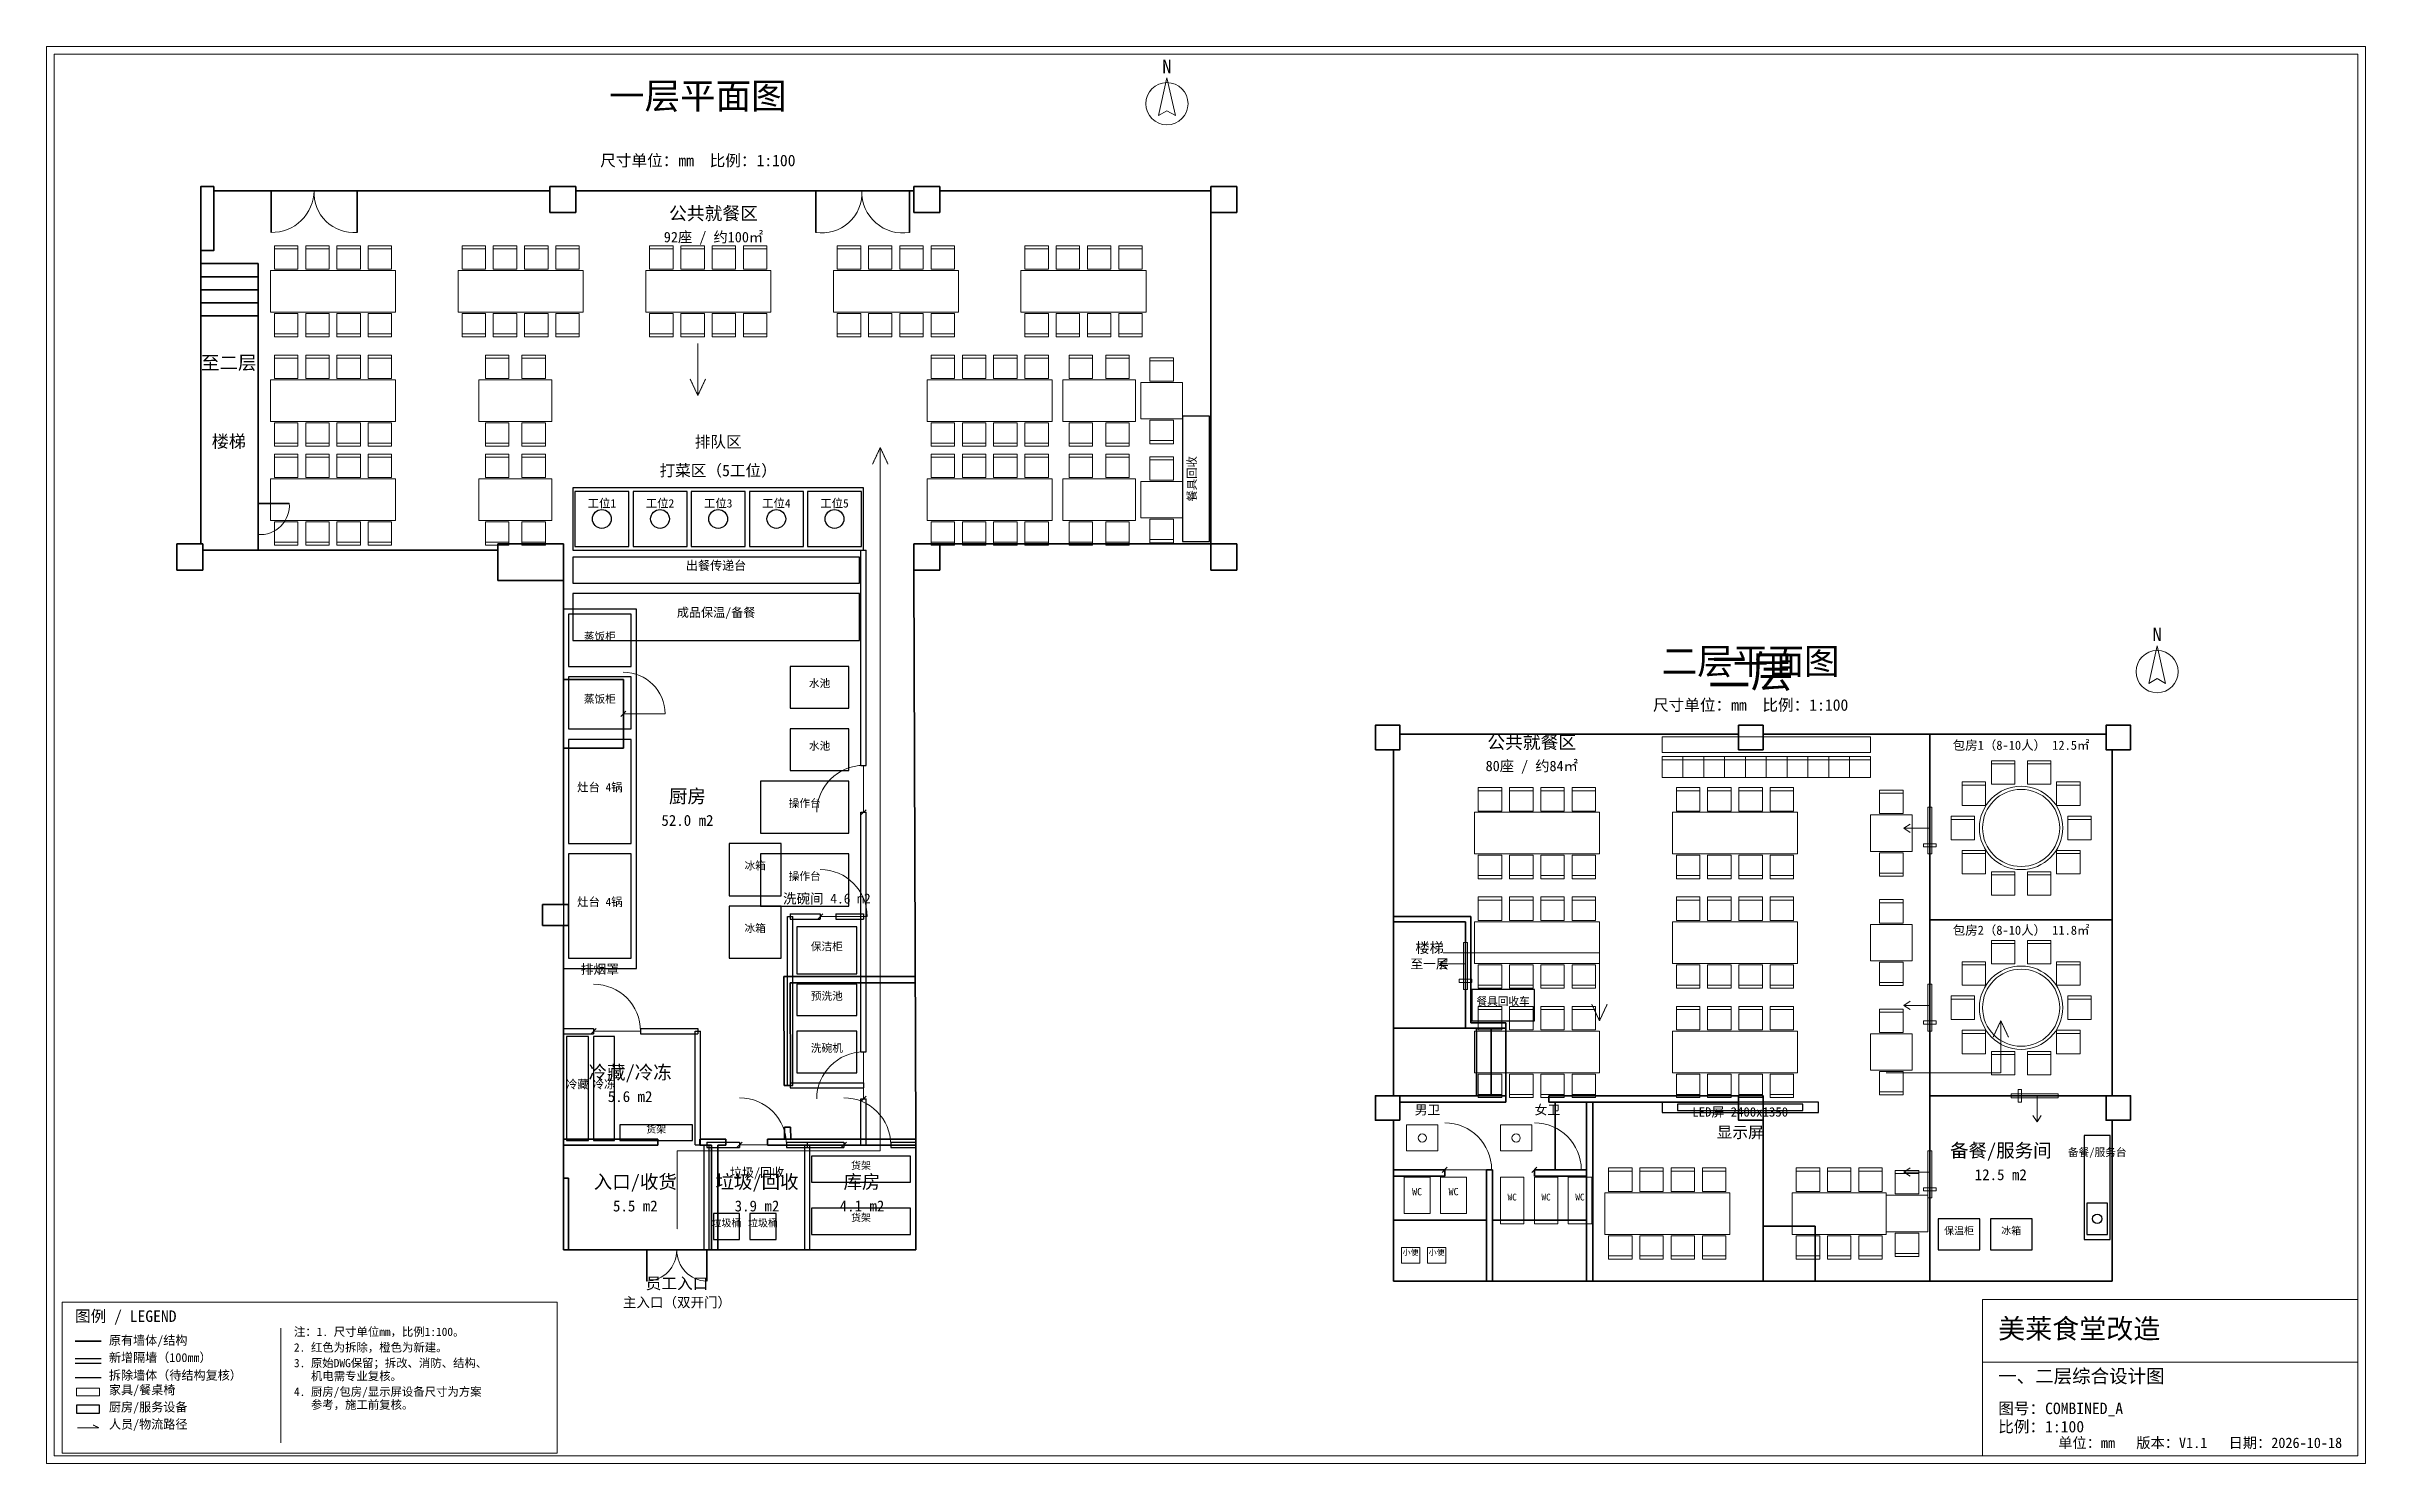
# Model space of a CAD drawing. Header units: millimetres. Extents: x -2500 to 42000, y -3500 to 23700.
import ezdxf
from ezdxf.enums import TextEntityAlignment as Align

# ---------------------------------------------------------------- set-up
doc = ezdxf.new("R2010")
doc.units = ezdxf.units.MM
doc.linetypes.add('DASHED', pattern=[1.524, 1.27, -0.254])
for name, color, linetype, lineweight in [('A-AREA', 5, 'Continuous', 18), ('A-DOOR', 3, 'Continuous', 18), ('A-FIXTURE', 5, 'Continuous', 18), ('A-FURN', 3, 'Continuous', 18), ('A-KITCHEN', 5, 'Continuous', 25), ('A-NOTE', 7, 'Continuous', 13), ('A-PATH', 6, 'DASHED', 18), ('A-SCREEN', 5, 'Continuous', 25), ('A-SERVING', 30, 'Continuous', 25), ('A-TEXT', 7, 'Continuous', 18), ('A-TITLE', 7, 'Continuous', 18), ('A-WALL-DEMO', 1, 'DASHED', 25), ('A-WALL-EXIST', 7, 'Continuous', 35), ('A-WALL-NEW', 30, 'Continuous', 25)]:
    doc.layers.add(name, color=color, linetype=linetype, lineweight=lineweight)
doc.styles.add('CN', font='simhei.ttf')

msp = doc.modelspace()

# ---------------------------------------------------------------- linework, layer by layer
at = {"layer": 'A-DOOR'}
for p, q in [((8520, 10840), (8620, 10940)), ((8570, 10890), (9370, 10890)), ((13180, 9000), (13180, 9900)), ((13130, 8950), (13230, 9050)), ((33140, 8695), (33260, 8775)), ((33640, 8695), (33140, 8695)), ((33140, 8695), (33260, 8615)), ((12300, 6950), (12400, 7050)), ((12350, 7000), (13250, 7000)), ((24230, 6095), (24350, 6175)), ((24730, 6095), (24230, 6095)), ((24230, 6095), (24350, 6015)), ((33140, 5295), (33260, 5375)), ((33640, 5295), (33140, 5295)), ((33140, 5295), (33260, 5215)), ((7950, 4750), (8050, 4850)), ((8000, 4800), (8900, 4800)), ((13180, 3500), (13180, 4400)), ((35695, 3560), (35695, 3060)), ((13130, 3450), (13230, 3550)), ((35695, 3060), (35615, 3180)), ((35695, 3060), (35775, 3180)), ((10750, 2570), (10850, 2670)), ((12750, 2570), (12850, 2670)), ((10800, 2620), (11700, 2620)), ((12800, 2620), (13700, 2620)), ((24280, 2090), (24380, 2190)), ((24330, 2140), (25230, 2140)), ((26000, 2090), (26100, 2190)), ((26050, 2140), (26950, 2140)), ((33140, 2095), (33260, 2175)), ((33640, 2095), (33140, 2095)), ((33140, 2095), (33260, 2015))]:
    msp.add_line(p, q, dxfattribs=at)
for points in [[(33600, 8200), (33680, 8200), (33680, 9100), (33600, 9100)], [(33520, 8335), (33760, 8335), (33760, 8395), (33520, 8395)], [(24690, 5600), (24770, 5600), (24770, 6500), (24690, 6500)], [(24610, 5735), (24850, 5735), (24850, 5795), (24610, 5795)], [(33600, 4800), (33680, 4800), (33680, 5700), (33600, 5700)], [(33520, 4935), (33760, 4935), (33760, 4995), (33520, 4995)], [(35200, 3520), (36100, 3520), (36100, 3600), (35200, 3600)], [(35335, 3440), (35395, 3440), (35395, 3680), (35335, 3680)], [(33600, 1600), (33680, 1600), (33680, 2500), (33600, 2500)], [(33520, 1735), (33760, 1735), (33760, 1795), (33520, 1795)]]:
    msp.add_lwpolyline(points, close=True, dxfattribs=at)
for centre, radius, start, end in [((1828, 20938), 808, 268.7699, 359.4673), ((3394, 20886), 759, 176.6732, 275.0896), ((12381, 20887), 767, 261.0359, 3.1993), ((13933, 20906), 787, 178.2682, 279.3672), ((1602, 14889), 560, 265.7719, 4.2281), ((8570, 10890), 800, 0, 90), ((13180, 9000), 900, 90, 180), ((12350, 7000), 900, 0, 90), ((8000, 4800), 900, 0, 90), ((13180, 3500), 900, 90, 180), ((10800, 2620), 900, 0, 90), ((12800, 2620), 900, 0, 90), ((24330, 2140), 900, 0, 90), ((26050, 2140), 900, 0, 90), ((9000, 596), 596, 272.039, 0.3987), ((10192, 596), 596, 179.6013, 267.961)]:
    msp.add_arc(centre, radius, start, end, dxfattribs=at)
at = {"layer": 'A-FIXTURE'}
for points in [[(23600, 2500), (24200, 2500), (24200, 3000), (23600, 3000)], [(25400, 2500), (26000, 2500), (26000, 3000), (25400, 3000)], [(23550, 1300), (24050, 1300), (24050, 2000), (23550, 2000)], [(24250, 1300), (24750, 1300), (24750, 2000), (24250, 2000)], [(25400, 1100), (25850, 1100), (25850, 2000), (25400, 2000)], [(26050, 1100), (26500, 1100), (26500, 2000), (26050, 2000)], [(26700, 1100), (27150, 1100), (27150, 2000), (26700, 2000)], [(23500, 350), (23850, 350), (23850, 650), (23500, 650)], [(24000, 350), (24350, 350), (24350, 650), (24000, 650)]]:
    msp.add_lwpolyline(points, close=True, dxfattribs=at)
for centre in [(23900, 2750), (25700, 2750)]:
    msp.add_circle(centre, 80, dxfattribs=at)
at = {"layer": 'A-FURN'}
for p, q in [((1875, 19815), (2325, 19815)), ((2475, 19815), (2925, 19815)), ((3075, 19815), (3525, 19815)), ((3675, 19815), (4125, 19815)), ((5475, 19815), (5925, 19815)), ((6075, 19815), (6525, 19815)), ((6675, 19815), (7125, 19815)), ((7275, 19815), (7725, 19815)), ((9075, 19815), (9525, 19815)), ((9675, 19815), (10125, 19815)), ((10275, 19815), (10725, 19815)), ((10875, 19815), (11325, 19815)), ((12675, 19815), (13125, 19815)), ((13275, 19815), (13725, 19815)), ((13875, 19815), (14325, 19815)), ((14475, 19815), (14925, 19815)), ((16275, 19815), (16725, 19815)), ((16875, 19815), (17325, 19815)), ((17475, 19815), (17925, 19815)), ((18075, 19815), (18525, 19815)), ((1875, 18185), (2325, 18185)), ((2475, 18185), (2925, 18185)), ((3075, 18185), (3525, 18185)), ((3675, 18185), (4125, 18185)), ((5475, 18185), (5925, 18185)), ((6075, 18185), (6525, 18185)), ((6675, 18185), (7125, 18185)), ((7275, 18185), (7725, 18185)), ((9075, 18185), (9525, 18185)), ((9675, 18185), (10125, 18185)), ((10275, 18185), (10725, 18185)), ((10875, 18185), (11325, 18185)), ((12675, 18185), (13125, 18185)), ((13275, 18185), (13725, 18185)), ((13875, 18185), (14325, 18185)), ((14475, 18185), (14925, 18185)), ((16275, 18185), (16725, 18185)), ((16875, 18185), (17325, 18185)), ((17475, 18185), (17925, 18185)), ((18075, 18185), (18525, 18185)), ((1875, 17715), (2325, 17715)), ((2475, 17715), (2925, 17715)), ((3075, 17715), (3525, 17715)), ((3675, 17715), (4125, 17715)), ((5925, 17715), (6375, 17715)), ((6625, 17715), (7075, 17715)), ((14475, 17715), (14925, 17715)), ((15075, 17715), (15525, 17715)), ((15675, 17715), (16125, 17715)), ((16275, 17715), (16725, 17715)), ((17125, 17715), (17575, 17715)), ((17825, 17715), (18275, 17715)), ((18675, 17665), (19125, 17665)), ((1875, 16085), (2325, 16085)), ((2475, 16085), (2925, 16085)), ((3075, 16085), (3525, 16085)), ((3675, 16085), (4125, 16085)), ((5925, 16085), (6375, 16085)), ((6625, 16085), (7075, 16085)), ((14475, 16085), (14925, 16085)), ((15075, 16085), (15525, 16085)), ((15675, 16085), (16125, 16085)), ((16275, 16085), (16725, 16085)), ((17125, 16085), (17575, 16085)), ((17825, 16085), (18275, 16085)), ((18675, 16135), (19125, 16135)), ((1875, 15815), (2325, 15815)), ((2475, 15815), (2925, 15815)), ((3075, 15815), (3525, 15815)), ((3675, 15815), (4125, 15815)), ((5925, 15815), (6375, 15815)), ((6625, 15815), (7075, 15815)), ((14475, 15815), (14925, 15815)), ((15075, 15815), (15525, 15815)), ((15675, 15815), (16125, 15815)), ((16275, 15815), (16725, 15815)), ((17125, 15815), (17575, 15815)), ((17825, 15815), (18275, 15815)), ((18675, 15765), (19125, 15765)), ((1875, 14185), (2325, 14185)), ((2475, 14185), (2925, 14185)), ((3075, 14185), (3525, 14185)), ((3675, 14185), (4125, 14185)), ((5925, 14185), (6375, 14185)), ((6625, 14185), (7075, 14185)), ((14475, 14185), (14925, 14185)), ((15075, 14185), (15525, 14185)), ((15675, 14185), (16125, 14185)), ((16275, 14185), (16725, 14185)), ((17125, 14185), (17575, 14185)), ((17825, 14185), (18275, 14185)), ((18675, 14235), (19125, 14235)), ((28500, 10010), (28900, 10010)), ((28900, 10010), (29300, 10010)), ((29300, 10010), (29700, 10010)), ((29700, 10010), (30100, 10010)), ((30100, 10010), (30500, 10010)), ((30500, 10010), (30900, 10010)), ((30900, 10010), (31300, 10010)), ((31300, 10010), (31700, 10010)), ((31700, 10010), (32100, 10010)), ((32100, 10010), (32500, 10010)), ((34819, 9930), (35269, 9930)), ((35511, 9930), (35961, 9930)), ((24975, 9415), (25425, 9415)), ((25575, 9415), (26025, 9415)), ((26175, 9415), (26625, 9415)), ((26775, 9415), (27225, 9415)), ((28775, 9415), (29225, 9415)), ((29375, 9415), (29825, 9415)), ((29975, 9415), (30425, 9415)), ((30575, 9415), (31025, 9415)), ((32675, 9365), (33125, 9365)), ((34259, 9523), (34709, 9523)), ((36071, 9523), (36521, 9523)), ((34045, 8865), (34495, 8865)), ((36285, 8865), (36735, 8865)), ((34259, 8207), (34709, 8207)), ((36071, 8207), (36521, 8207)), ((24975, 7785), (25425, 7785)), ((25575, 7785), (26025, 7785)), ((26175, 7785), (26625, 7785)), ((26775, 7785), (27225, 7785)), ((28775, 7785), (29225, 7785)), ((29375, 7785), (29825, 7785)), ((29975, 7785), (30425, 7785)), ((30575, 7785), (31025, 7785)), ((32675, 7835), (33125, 7835)), ((34819, 7800), (35269, 7800)), ((35511, 7800), (35961, 7800)), ((24975, 7315), (25425, 7315)), ((25575, 7315), (26025, 7315)), ((26175, 7315), (26625, 7315)), ((26775, 7315), (27225, 7315)), ((28775, 7315), (29225, 7315)), ((29375, 7315), (29825, 7315)), ((29975, 7315), (30425, 7315)), ((30575, 7315), (31025, 7315)), ((32675, 7265), (33125, 7265)), ((34819, 6480), (35269, 6480)), ((35511, 6480), (35961, 6480)), ((34259, 6073), (34709, 6073)), ((36071, 6073), (36521, 6073)), ((24975, 5685), (25425, 5685)), ((25575, 5685), (26025, 5685)), ((26175, 5685), (26625, 5685)), ((26775, 5685), (27225, 5685)), ((28775, 5685), (29225, 5685)), ((29375, 5685), (29825, 5685)), ((29975, 5685), (30425, 5685)), ((30575, 5685), (31025, 5685)), ((32675, 5735), (33125, 5735)), ((34045, 5415), (34495, 5415)), ((36285, 5415), (36735, 5415)), ((24975, 5215), (25425, 5215)), ((25575, 5215), (26025, 5215)), ((26175, 5215), (26625, 5215)), ((26775, 5215), (27225, 5215)), ((28775, 5215), (29225, 5215)), ((29375, 5215), (29825, 5215)), ((29975, 5215), (30425, 5215)), ((30575, 5215), (31025, 5215)), ((32675, 5165), (33125, 5165)), ((34259, 4757), (34709, 4757)), ((36071, 4757), (36521, 4757)), ((34819, 4350), (35269, 4350)), ((35511, 4350), (35961, 4350)), ((24975, 3585), (25425, 3585)), ((25575, 3585), (26025, 3585)), ((26175, 3585), (26625, 3585)), ((26775, 3585), (27225, 3585)), ((28775, 3585), (29225, 3585)), ((29375, 3585), (29825, 3585)), ((29975, 3585), (30425, 3585)), ((30575, 3585), (31025, 3585)), ((32675, 3635), (33125, 3635)), ((27475, 2115), (27925, 2115)), ((28075, 2115), (28525, 2115)), ((28675, 2115), (29125, 2115)), ((29275, 2115), (29725, 2115)), ((31075, 2115), (31525, 2115)), ((31675, 2115), (32125, 2115)), ((32275, 2115), (32725, 2115)), ((32975, 2065), (33425, 2065)), ((27475, 485), (27925, 485)), ((28075, 485), (28525, 485)), ((28675, 485), (29125, 485)), ((29275, 485), (29725, 485)), ((31075, 485), (31525, 485)), ((31675, 485), (32125, 485)), ((32275, 485), (32725, 485)), ((32975, 535), (33425, 535))]:
    msp.add_line(p, q, dxfattribs=at)
for points in [[(1875, 19425), (2325, 19425), (2325, 19875), (1875, 19875)], [(2475, 19425), (2925, 19425), (2925, 19875), (2475, 19875)], [(3075, 19425), (3525, 19425), (3525, 19875), (3075, 19875)], [(3675, 19425), (4125, 19425), (4125, 19875), (3675, 19875)], [(5475, 19425), (5925, 19425), (5925, 19875), (5475, 19875)], [(6075, 19425), (6525, 19425), (6525, 19875), (6075, 19875)], [(6675, 19425), (7125, 19425), (7125, 19875), (6675, 19875)], [(7275, 19425), (7725, 19425), (7725, 19875), (7275, 19875)], [(9075, 19425), (9525, 19425), (9525, 19875), (9075, 19875)], [(9675, 19425), (10125, 19425), (10125, 19875), (9675, 19875)], [(10275, 19425), (10725, 19425), (10725, 19875), (10275, 19875)], [(10875, 19425), (11325, 19425), (11325, 19875), (10875, 19875)], [(12675, 19425), (13125, 19425), (13125, 19875), (12675, 19875)], [(13275, 19425), (13725, 19425), (13725, 19875), (13275, 19875)], [(13875, 19425), (14325, 19425), (14325, 19875), (13875, 19875)], [(14475, 19425), (14925, 19425), (14925, 19875), (14475, 19875)], [(16275, 19425), (16725, 19425), (16725, 19875), (16275, 19875)], [(16875, 19425), (17325, 19425), (17325, 19875), (16875, 19875)], [(17475, 19425), (17925, 19425), (17925, 19875), (17475, 19875)], [(18075, 19425), (18525, 19425), (18525, 19875), (18075, 19875)], [(1800, 18600), (4200, 18600), (4200, 19400), (1800, 19400)], [(5400, 18600), (7800, 18600), (7800, 19400), (5400, 19400)], [(9000, 18600), (11400, 18600), (11400, 19400), (9000, 19400)], [(12600, 18600), (15000, 18600), (15000, 19400), (12600, 19400)], [(16200, 18600), (18600, 18600), (18600, 19400), (16200, 19400)], [(1875, 18125), (2325, 18125), (2325, 18575), (1875, 18575)], [(2475, 18125), (2925, 18125), (2925, 18575), (2475, 18575)], [(3075, 18125), (3525, 18125), (3525, 18575), (3075, 18575)], [(3675, 18125), (4125, 18125), (4125, 18575), (3675, 18575)], [(5475, 18125), (5925, 18125), (5925, 18575), (5475, 18575)], [(6075, 18125), (6525, 18125), (6525, 18575), (6075, 18575)], [(6675, 18125), (7125, 18125), (7125, 18575), (6675, 18575)], [(7275, 18125), (7725, 18125), (7725, 18575), (7275, 18575)], [(9075, 18125), (9525, 18125), (9525, 18575), (9075, 18575)], [(9675, 18125), (10125, 18125), (10125, 18575), (9675, 18575)], [(10275, 18125), (10725, 18125), (10725, 18575), (10275, 18575)], [(10875, 18125), (11325, 18125), (11325, 18575), (10875, 18575)], [(12675, 18125), (13125, 18125), (13125, 18575), (12675, 18575)], [(13275, 18125), (13725, 18125), (13725, 18575), (13275, 18575)], [(13875, 18125), (14325, 18125), (14325, 18575), (13875, 18575)], [(14475, 18125), (14925, 18125), (14925, 18575), (14475, 18575)], [(16275, 18125), (16725, 18125), (16725, 18575), (16275, 18575)], [(16875, 18125), (17325, 18125), (17325, 18575), (16875, 18575)], [(17475, 18125), (17925, 18125), (17925, 18575), (17475, 18575)], [(18075, 18125), (18525, 18125), (18525, 18575), (18075, 18575)], [(1875, 17325), (2325, 17325), (2325, 17775), (1875, 17775)], [(2475, 17325), (2925, 17325), (2925, 17775), (2475, 17775)], [(3075, 17325), (3525, 17325), (3525, 17775), (3075, 17775)], [(3675, 17325), (4125, 17325), (4125, 17775), (3675, 17775)], [(5925, 17325), (6375, 17325), (6375, 17775), (5925, 17775)], [(6625, 17325), (7075, 17325), (7075, 17775), (6625, 17775)], [(14475, 17325), (14925, 17325), (14925, 17775), (14475, 17775)], [(15075, 17325), (15525, 17325), (15525, 17775), (15075, 17775)], [(15675, 17325), (16125, 17325), (16125, 17775), (15675, 17775)], [(16275, 17325), (16725, 17325), (16725, 17775), (16275, 17775)], [(17125, 17325), (17575, 17325), (17575, 17775), (17125, 17775)], [(17825, 17325), (18275, 17325), (18275, 17775), (17825, 17775)], [(18675, 17275), (19125, 17275), (19125, 17725), (18675, 17725)], [(1800, 16500), (4200, 16500), (4200, 17300), (1800, 17300)], [(5800, 16500), (7200, 16500), (7200, 17300), (5800, 17300)], [(14400, 16500), (16800, 16500), (16800, 17300), (14400, 17300)], [(17000, 16500), (18400, 16500), (18400, 17300), (17000, 17300)], [(18500, 16550), (19300, 16550), (19300, 17250), (18500, 17250)], [(1875, 16025), (2325, 16025), (2325, 16475), (1875, 16475)], [(2475, 16025), (2925, 16025), (2925, 16475), (2475, 16475)], [(3075, 16025), (3525, 16025), (3525, 16475), (3075, 16475)], [(3675, 16025), (4125, 16025), (4125, 16475), (3675, 16475)], [(5925, 16025), (6375, 16025), (6375, 16475), (5925, 16475)], [(6625, 16025), (7075, 16025), (7075, 16475), (6625, 16475)], [(14475, 16025), (14925, 16025), (14925, 16475), (14475, 16475)], [(15075, 16025), (15525, 16025), (15525, 16475), (15075, 16475)], [(15675, 16025), (16125, 16025), (16125, 16475), (15675, 16475)], [(16275, 16025), (16725, 16025), (16725, 16475), (16275, 16475)], [(17125, 16025), (17575, 16025), (17575, 16475), (17125, 16475)], [(17825, 16025), (18275, 16025), (18275, 16475), (17825, 16475)], [(18675, 16075), (19125, 16075), (19125, 16525), (18675, 16525)], [(1875, 15425), (2325, 15425), (2325, 15875), (1875, 15875)], [(2475, 15425), (2925, 15425), (2925, 15875), (2475, 15875)], [(3075, 15425), (3525, 15425), (3525, 15875), (3075, 15875)], [(3675, 15425), (4125, 15425), (4125, 15875), (3675, 15875)], [(5925, 15425), (6375, 15425), (6375, 15875), (5925, 15875)], [(6625, 15425), (7075, 15425), (7075, 15875), (6625, 15875)], [(14475, 15425), (14925, 15425), (14925, 15875), (14475, 15875)], [(15075, 15425), (15525, 15425), (15525, 15875), (15075, 15875)], [(15675, 15425), (16125, 15425), (16125, 15875), (15675, 15875)], [(16275, 15425), (16725, 15425), (16725, 15875), (16275, 15875)], [(17125, 15425), (17575, 15425), (17575, 15875), (17125, 15875)], [(17825, 15425), (18275, 15425), (18275, 15875), (17825, 15875)], [(18675, 15375), (19125, 15375), (19125, 15825), (18675, 15825)], [(1800, 14600), (4200, 14600), (4200, 15400), (1800, 15400)], [(5800, 14600), (7200, 14600), (7200, 15400), (5800, 15400)], [(14400, 14600), (16800, 14600), (16800, 15400), (14400, 15400)], [(17000, 14600), (18400, 14600), (18400, 15400), (17000, 15400)], [(18500, 14650), (19300, 14650), (19300, 15350), (18500, 15350)], [(1875, 14125), (2325, 14125), (2325, 14575), (1875, 14575)], [(2475, 14125), (2925, 14125), (2925, 14575), (2475, 14575)], [(3075, 14125), (3525, 14125), (3525, 14575), (3075, 14575)], [(3675, 14125), (4125, 14125), (4125, 14575), (3675, 14575)], [(5925, 14125), (6375, 14125), (6375, 14575), (5925, 14575)], [(6625, 14125), (7075, 14125), (7075, 14575), (6625, 14575)], [(14475, 14125), (14925, 14125), (14925, 14575), (14475, 14575)], [(15075, 14125), (15525, 14125), (15525, 14575), (15075, 14575)], [(15675, 14125), (16125, 14125), (16125, 14575), (15675, 14575)], [(16275, 14125), (16725, 14125), (16725, 14575), (16275, 14575)], [(17125, 14125), (17575, 14125), (17575, 14575), (17125, 14575)], [(17825, 14125), (18275, 14125), (18275, 14575), (17825, 14575)], [(18675, 14175), (19125, 14175), (19125, 14625), (18675, 14625)], [(28500, 10150), (32500, 10150), (32500, 10450), (28500, 10450)], [(28500, 9670), (28900, 9670), (28900, 10070), (28500, 10070)], [(28900, 9670), (29300, 9670), (29300, 10070), (28900, 10070)], [(29300, 9670), (29700, 9670), (29700, 10070), (29300, 10070)], [(29700, 9670), (30100, 9670), (30100, 10070), (29700, 10070)], [(30100, 9670), (30500, 9670), (30500, 10070), (30100, 10070)], [(30500, 9670), (30900, 9670), (30900, 10070), (30500, 10070)], [(30900, 9670), (31300, 9670), (31300, 10070), (30900, 10070)], [(31300, 9670), (31700, 9670), (31700, 10070), (31300, 10070)], [(31700, 9670), (32100, 9670), (32100, 10070), (31700, 10070)], [(32100, 9670), (32500, 9670), (32500, 10070), (32100, 10070)], [(34819, 9540), (35269, 9540), (35269, 9990), (34819, 9990)], [(35511, 9540), (35961, 9540), (35961, 9990), (35511, 9990)], [(24975, 9025), (25425, 9025), (25425, 9475), (24975, 9475)], [(25575, 9025), (26025, 9025), (26025, 9475), (25575, 9475)], [(26175, 9025), (26625, 9025), (26625, 9475), (26175, 9475)], [(26775, 9025), (27225, 9025), (27225, 9475), (26775, 9475)], [(28775, 9025), (29225, 9025), (29225, 9475), (28775, 9475)], [(29375, 9025), (29825, 9025), (29825, 9475), (29375, 9475)], [(29975, 9025), (30425, 9025), (30425, 9475), (29975, 9475)], [(30575, 9025), (31025, 9025), (31025, 9475), (30575, 9475)], [(32675, 8975), (33125, 8975), (33125, 9425), (32675, 9425)], [(34259, 9133), (34709, 9133), (34709, 9583), (34259, 9583)], [(36071, 9133), (36521, 9133), (36521, 9583), (36071, 9583)], [(24900, 8200), (27300, 8200), (27300, 9000), (24900, 9000)], [(28700, 8200), (31100, 8200), (31100, 9000), (28700, 9000)], [(32500, 8250), (33300, 8250), (33300, 8950), (32500, 8950)], [(34045, 8475), (34495, 8475), (34495, 8925), (34045, 8925)], [(36285, 8475), (36735, 8475), (36735, 8925), (36285, 8925)], [(24975, 7725), (25425, 7725), (25425, 8175), (24975, 8175)], [(25575, 7725), (26025, 7725), (26025, 8175), (25575, 8175)], [(26175, 7725), (26625, 7725), (26625, 8175), (26175, 8175)], [(26775, 7725), (27225, 7725), (27225, 8175), (26775, 8175)], [(28775, 7725), (29225, 7725), (29225, 8175), (28775, 8175)], [(29375, 7725), (29825, 7725), (29825, 8175), (29375, 8175)], [(29975, 7725), (30425, 7725), (30425, 8175), (29975, 8175)], [(30575, 7725), (31025, 7725), (31025, 8175), (30575, 8175)], [(32675, 7775), (33125, 7775), (33125, 8225), (32675, 8225)], [(34259, 7817), (34709, 7817), (34709, 8267), (34259, 8267)], [(36071, 7817), (36521, 7817), (36521, 8267), (36071, 8267)], [(34819, 7410), (35269, 7410), (35269, 7860), (34819, 7860)], [(35511, 7410), (35961, 7410), (35961, 7860), (35511, 7860)], [(24975, 6925), (25425, 6925), (25425, 7375), (24975, 7375)], [(25575, 6925), (26025, 6925), (26025, 7375), (25575, 7375)], [(26175, 6925), (26625, 6925), (26625, 7375), (26175, 7375)], [(26775, 6925), (27225, 6925), (27225, 7375), (26775, 7375)], [(28775, 6925), (29225, 6925), (29225, 7375), (28775, 7375)], [(29375, 6925), (29825, 6925), (29825, 7375), (29375, 7375)], [(29975, 6925), (30425, 6925), (30425, 7375), (29975, 7375)], [(30575, 6925), (31025, 6925), (31025, 7375), (30575, 7375)], [(32675, 6875), (33125, 6875), (33125, 7325), (32675, 7325)], [(24900, 6100), (27300, 6100), (27300, 6900), (24900, 6900)], [(28700, 6100), (31100, 6100), (31100, 6900), (28700, 6900)], [(32500, 6150), (33300, 6150), (33300, 6850), (32500, 6850)], [(34819, 6090), (35269, 6090), (35269, 6540), (34819, 6540)], [(35511, 6090), (35961, 6090), (35961, 6540), (35511, 6540)], [(24975, 5625), (25425, 5625), (25425, 6075), (24975, 6075)], [(25575, 5625), (26025, 5625), (26025, 6075), (25575, 6075)], [(26175, 5625), (26625, 5625), (26625, 6075), (26175, 6075)], [(26775, 5625), (27225, 5625), (27225, 6075), (26775, 6075)], [(28775, 5625), (29225, 5625), (29225, 6075), (28775, 6075)], [(29375, 5625), (29825, 5625), (29825, 6075), (29375, 6075)], [(29975, 5625), (30425, 5625), (30425, 6075), (29975, 6075)], [(30575, 5625), (31025, 5625), (31025, 6075), (30575, 6075)], [(32675, 5675), (33125, 5675), (33125, 6125), (32675, 6125)], [(34259, 5683), (34709, 5683), (34709, 6133), (34259, 6133)], [(36071, 5683), (36521, 5683), (36521, 6133), (36071, 6133)], [(34045, 5025), (34495, 5025), (34495, 5475), (34045, 5475)], [(36285, 5025), (36735, 5025), (36735, 5475), (36285, 5475)], [(24975, 4825), (25425, 4825), (25425, 5275), (24975, 5275)], [(25575, 4825), (26025, 4825), (26025, 5275), (25575, 5275)], [(26175, 4825), (26625, 4825), (26625, 5275), (26175, 5275)], [(26775, 4825), (27225, 4825), (27225, 5275), (26775, 5275)], [(28775, 4825), (29225, 4825), (29225, 5275), (28775, 5275)], [(29375, 4825), (29825, 4825), (29825, 5275), (29375, 5275)], [(29975, 4825), (30425, 4825), (30425, 5275), (29975, 5275)], [(30575, 4825), (31025, 4825), (31025, 5275), (30575, 5275)], [(32675, 4775), (33125, 4775), (33125, 5225), (32675, 5225)], [(24900, 4000), (27300, 4000), (27300, 4800), (24900, 4800)], [(28700, 4000), (31100, 4000), (31100, 4800), (28700, 4800)], [(32500, 4050), (33300, 4050), (33300, 4750), (32500, 4750)], [(34259, 4367), (34709, 4367), (34709, 4817), (34259, 4817)], [(36071, 4367), (36521, 4367), (36521, 4817), (36071, 4817)], [(32675, 3575), (33125, 3575), (33125, 4025), (32675, 4025)], [(34819, 3960), (35269, 3960), (35269, 4410), (34819, 4410)], [(35511, 3960), (35961, 3960), (35961, 4410), (35511, 4410)], [(24975, 3525), (25425, 3525), (25425, 3975), (24975, 3975)], [(25575, 3525), (26025, 3525), (26025, 3975), (25575, 3975)], [(26175, 3525), (26625, 3525), (26625, 3975), (26175, 3975)], [(26775, 3525), (27225, 3525), (27225, 3975), (26775, 3975)], [(28775, 3525), (29225, 3525), (29225, 3975), (28775, 3975)], [(29375, 3525), (29825, 3525), (29825, 3975), (29375, 3975)], [(29975, 3525), (30425, 3525), (30425, 3975), (29975, 3975)], [(30575, 3525), (31025, 3525), (31025, 3975), (30575, 3975)], [(27475, 1725), (27925, 1725), (27925, 2175), (27475, 2175)], [(28075, 1725), (28525, 1725), (28525, 2175), (28075, 2175)], [(28675, 1725), (29125, 1725), (29125, 2175), (28675, 2175)], [(29275, 1725), (29725, 1725), (29725, 2175), (29275, 2175)], [(31075, 1725), (31525, 1725), (31525, 2175), (31075, 2175)], [(31675, 1725), (32125, 1725), (32125, 2175), (31675, 2175)], [(32275, 1725), (32725, 1725), (32725, 2175), (32275, 2175)], [(32975, 1675), (33425, 1675), (33425, 2125), (32975, 2125)], [(27400, 900), (29800, 900), (29800, 1700), (27400, 1700)], [(31000, 900), (32800, 900), (32800, 1700), (31000, 1700)], [(32800, 950), (33600, 950), (33600, 1650), (32800, 1650)], [(32975, 475), (33425, 475), (33425, 925), (32975, 925)], [(27475, 425), (27925, 425), (27925, 875), (27475, 875)], [(28075, 425), (28525, 425), (28525, 875), (28075, 875)], [(28675, 425), (29125, 425), (29125, 875), (28675, 875)], [(29275, 425), (29725, 425), (29725, 875), (29275, 875)], [(31075, 425), (31525, 425), (31525, 875), (31075, 875)], [(31675, 425), (32125, 425), (32125, 875), (31675, 875)], [(32275, 425), (32725, 425), (32725, 875), (32275, 875)], [(-1920, -2200), (-1480, -2200), (-1480, -2050), (-1920, -2050)]]:
    msp.add_lwpolyline(points, close=True, dxfattribs=at)
for centre, radius in [((35390, 8700), 800), ((35390, 8700), 740), ((35390, 5250), 800), ((35390, 5250), 740)]:
    msp.add_circle(centre, radius, dxfattribs=at)
at = {"layer": 'A-KITCHEN'}
for points in [[(7600, 13400), (13100, 13400), (13100, 13900), (7600, 13900)], [(7600, 12300), (13100, 12300), (13100, 13200), (7600, 13200)], [(7420, 6000), (8820, 6000), (8820, 12900), (7420, 12900)], [(7520, 11800), (8720, 11800), (8720, 12800), (7520, 12800)], [(7520, 10600), (8720, 10600), (8720, 11600), (7520, 11600)], [(11770, 11000), (12900, 11000), (12900, 11800), (11770, 11800)], [(7520, 8400), (8720, 8400), (8720, 10400), (7520, 10400)], [(11770, 9800), (12900, 9800), (12900, 10600), (11770, 10600)], [(11200, 8600), (12900, 8600), (12900, 9600), (11200, 9600)], [(7520, 6200), (8720, 6200), (8720, 8200), (7520, 8200)], [(10600, 7400), (11600, 7400), (11600, 8400), (10600, 8400)], [(11200, 7200), (12900, 7200), (12900, 8200), (11200, 8200)], [(10600, 6200), (11600, 6200), (11600, 7200), (10600, 7200)], [(11900, 5900), (13050, 5900), (13050, 6800), (11900, 6800)], [(11900, 5100), (13050, 5100), (13050, 5700), (11900, 5700)], [(7480, 2700), (7900, 2700), (7900, 4700), (7480, 4700)], [(8000, 2700), (8400, 2700), (8400, 4700), (8000, 4700)], [(11900, 4000), (13050, 4000), (13050, 4800), (11900, 4800)], [(8500, 2700), (9900, 2700), (9900, 3000), (8500, 3000)], [(12180, 1900), (14080, 1900), (14080, 2400), (12180, 2400)], [(12180, 900), (14080, 900), (14080, 1400), (12180, 1400)], [(10300, 800), (10800, 800), (10800, 1300), (10300, 1300)], [(11000, 800), (11500, 800), (11500, 1300), (11000, 1300)], [(33800, 600), (34600, 600), (34600, 1200), (33800, 1200)], [(34800, 600), (35600, 600), (35600, 1200), (34800, 1200)], [(-1920, -2530), (-1480, -2530), (-1480, -2380), (-1920, -2380)]]:
    msp.add_lwpolyline(points, close=True, dxfattribs=at)
at = {"layer": 'A-PATH'}
for p, q in [((10000, 18000), (10000, 17000)), ((10000, 17000), (9852, 17317)), ((10000, 17000), (10148, 17317)), ((13500, 16000), (13352, 15683)), ((13500, 13500), (13500, 16000)), ((13500, 16000), (13648, 15683)), ((13500, 2500), (13500, 13500)), ((24300, 6300), (25600, 6300)), ((25600, 6300), (27300, 6300)), ((27300, 6300), (27300, 5000)), ((27300, 5000), (27152, 5317)), ((27300, 5000), (27448, 5317)), ((35000, 5000), (34852, 4683)), ((35000, 4000), (35000, 5000)), ((35000, 5000), (35148, 4683)), ((32800, 4000), (35000, 4000)), ((9600, 1000), (9600, 2500)), ((9600, 2500), (10800, 2500)), ((10800, 2500), (13500, 2500)), ((-1900, -2810), (-1500, -2810)), ((-1500, -2810), (-1600, -2760))]:
    msp.add_line(p, q, dxfattribs=at)
at = {"layer": 'A-SCREEN'}
msp.add_lwpolyline([(28800, 3280), (31200, 3280), (31200, 3400), (28800, 3400)], close=True, dxfattribs=at)
at = {"layer": 'A-SERVING'}
for points in [[(19300, 14200), (19820, 14200), (19820, 16600), (19300, 16600)], [(7600, 14030), (13180, 14030), (13180, 15230), (7600, 15230)], [(7640, 14100), (8676, 14100), (8676, 15160), (7640, 15160)], [(8756, 14100), (9792, 14100), (9792, 15160), (8756, 15160)], [(9872, 14100), (10908, 14100), (10908, 15160), (9872, 15160)], [(10988, 14100), (12024, 14100), (12024, 15160), (10988, 15160)], [(12104, 14100), (13140, 14100), (13140, 15160), (12104, 15160)], [(24850, 5000), (26050, 5000), (26050, 5600), (24850, 5600)], [(36600, 800), (37100, 800), (37100, 2800), (36600, 2800)], [(36650, 900), (37050, 900), (37050, 1500), (36650, 1500)]]:
    msp.add_lwpolyline(points, close=True, dxfattribs=at)
for centre, radius in [((8158, 14630), 180), ((9274, 14630), 180), ((10390, 14630), 180), ((11506, 14630), 180), ((12622, 14630), 180), ((36850, 1200), 90)]:
    msp.add_circle(centre, radius, dxfattribs=at)
at = {"layer": 'A-TITLE'}
for p, q in [((2000, -3100), (2000, -900)), ((34650, -1550), (41850, -1550))]:
    msp.add_line(p, q, dxfattribs=at)
for points in [[(-2500, -3500), (42000, -3500), (42000, 23700), (-2500, 23700)], [(-2350, -3350), (41850, -3350), (41850, 23550), (-2350, 23550)], [(19000, 23095), (18838, 22375), (19000, 22465), (19162, 22375)], [(38000, 12195), (37838, 11475), (38000, 11565), (38162, 11475)], [(-2200, -3300), (7300, -3300), (7300, -400), (-2200, -400)], [(34650, -3350), (41850, -3350), (41850, -350), (34650, -350)]]:
    msp.add_lwpolyline(points, close=True, dxfattribs=at)
for centre in [(19000, 22600), (38000, 11700)]:
    msp.add_circle(centre, 405, dxfattribs=at)
at = {"layer": 'A-WALL-DEMO'}
msp.add_line((-1950, -1850), (-1450, -1850), dxfattribs=at)
at = {"layer": 'A-WALL-EXIST'}
for p, q in [((461, 20930), (461, 14150)), ((711, 21010), (711, 19780)), ((711, 20930), (1811, 20930)), ((1811, 20930), (1811, 20130)), ((1811, 20930), (3461, 20930)), ((3461, 20930), (3461, 20130)), ((3461, 20930), (7161, 20930)), ((7161, 21010), (7161, 20510)), ((7161, 21010), (7661, 21010)), ((7661, 21010), (7661, 20510)), ((7661, 20930), (14141, 20930)), ((12261, 20930), (12261, 20130)), ((14061, 20930), (14061, 20130)), ((14141, 21010), (14141, 20510)), ((14141, 21010), (14641, 21010)), ((14641, 21010), (14641, 20510)), ((14641, 20930), (19841, 20930)), ((19841, 21010), (19841, 20510)), ((19841, 21010), (20341, 21010)), ((19841, 14150), (19841, 20930)), ((20341, 21010), (20341, 20510)), ((7161, 20510), (7661, 20510)), ((14141, 20510), (14641, 20510)), ((19841, 20510), (20341, 20510)), ((461, 19530), (1561, 19530)), ((461, 19280), (1561, 19280)), ((1561, 19530), (1561, 14030)), ((461, 19030), (1561, 19030)), ((461, 18780), (1561, 18780)), ((461, 18530), (1561, 18530)), ((1561, 14930), (2161, 14930)), ((0, 14150), (0, 13650)), ((0, 14150), (500, 14150)), ((500, 14150), (500, 13650)), ((500, 14030), (1561, 14030)), ((1561, 14030), (6161, 14030)), ((6161, 14150), (6161, 13450)), ((6161, 14150), (7421, 14150)), ((7421, 14150), (7421, 13450)), ((14141, 14150), (14141, 13650)), ((14141, 14150), (14641, 14150)), ((14641, 14150), (14641, 13650)), ((14641, 14150), (19841, 14150)), ((19841, 14150), (19841, 13650)), ((19841, 14150), (20341, 14150)), ((20341, 14150), (20341, 13650)), ((0, 13650), (500, 13650)), ((6161, 13450), (7421, 13450)), ((7421, 13450), (7421, 11430)), ((14141, 13650), (14641, 13650)), ((14181, 2730), (14141, 13650)), ((19841, 13650), (20341, 13650)), ((7421, 11550), (8571, 11550)), ((7421, 11550), (7421, 10230)), ((8571, 11550), (8571, 10230)), ((23470, 10500), (29970, 10500)), ((30440, 10500), (37020, 10500)), ((33640, 10500), (33640, 0)), ((8571, 10230), (7421, 10230)), ((7421, 10230), (7421, 7230)), ((23350, 10200), (23350, 3560)), ((37140, 10200), (37140, 3560)), ((7021, 7230), (7021, 6830)), ((7421, 6830), (7421, 2730)), ((24830, 7000), (23350, 7000)), ((24730, 6900), (23350, 6900)), ((24730, 6900), (24730, 4860)), ((24830, 7000), (24830, 4960)), ((37140, 6938), (33640, 6938)), ((11657, 3760), (11649, 5850)), ((11649, 5850), (14181, 5850)), ((11770, 5730), (14181, 5730)), ((11777, 3760), (11770, 5730)), ((24830, 4960), (25500, 4960)), ((25500, 4860), (25500, 4960)), ((24730, 4860), (23350, 4860)), ((24730, 4860), (25500, 4860)), ((24940, 3560), (24940, 4860)), ((25220, 3560), (25220, 4860)), ((25500, 3560), (25500, 4860)), ((11657, 3760), (11777, 3760)), ((25500, 3560), (23350, 3560)), ((25500, 3560), (25500, 3440)), ((26330, 3560), (29980, 3560)), ((26330, 3560), (26330, 3440)), ((30440, 3560), (30440, 0)), ((33640, 3560), (37490, 3560)), ((25500, 3440), (23470, 3440)), ((26330, 3440), (29980, 3440)), ((26450, 3440), (26450, 2140)), ((27050, 3440), (27050, 0)), ((27170, 3440), (27170, 0)), ((7421, 2730), (9235, 2730)), ((7421, 2730), (7421, 1980)), ((9235, 2730), (9235, 2610)), ((10035, 2730), (10539, 2730)), ((10035, 2730), (10035, 2610)), ((10539, 2730), (10539, 2610)), ((11339, 2730), (14181, 2730)), ((11339, 2730), (11339, 2610)), ((11661, 2730), (11660, 2960)), ((11660, 2960), (11780, 2960)), ((11781, 2730), (11780, 2960)), ((14181, 2730), (14181, 600)), ((23350, 3090), (23350, 0)), ((37140, 3090), (37140, 0)), ((7421, 2610), (9235, 2610)), ((10035, 2610), (10261, 2610)), ((10261, 2610), (10261, 600)), ((10381, 2610), (10539, 2610)), ((10381, 2610), (10381, 600)), ((11339, 2610), (14181, 2610)), ((7421, 1980), (7521, 1980)), ((7421, 1980), (7421, 600)), ((7521, 1980), (7521, 600)), ((23350, 2140), (24330, 2140)), ((23350, 2020), (24330, 2020)), ((24330, 2140), (24330, 2020)), ((25130, 2140), (25250, 2140)), ((25130, 2140), (25130, 0)), ((25250, 2140), (25250, 0)), ((26050, 2140), (26050, 2020)), ((26050, 2140), (27050, 2140)), ((26050, 2020), (27050, 2020)), ((23350, 1170), (25130, 1170)), ((25250, 1170), (27050, 1170)), ((30440, 1060), (31440, 1060)), ((31440, 1060), (31440, 0)), ((7421, 600), (9021, 600)), ((9021, 600), (10171, 600)), ((9021, 0), (9021, 600)), ((9021, 600), (10171, 600)), ((10171, 600), (14181, 600)), ((10171, 0), (10171, 600)), ((23350, 0), (37140, 0)), ((-1950, -1150), (-1450, -1150))]:
    msp.add_line(p, q, dxfattribs=at)
for points in [[(711, 21010), (461, 21010), (461, 19780), (711, 19780)], [(23000, 10200), (23470, 10200), (23470, 10670), (23000, 10670)], [(30440, 10200), (29970, 10200), (29970, 10670), (30440, 10670)], [(37490, 10200), (37020, 10200), (37020, 10670), (37490, 10670)], [(7021, 7230), (7521, 7230), (7521, 6830), (7021, 6830)], [(30440, 3090), (29970, 3090), (29970, 3560), (30440, 3560)], [(37490, 3090), (37020, 3090), (37020, 3560), (37490, 3560)], [(23470, 3090), (23000, 3090), (23000, 3560), (23470, 3560)]]:
    msp.add_lwpolyline(points, close=True, dxfattribs=at)
at = {"layer": 'A-WALL-NEW'}
for p, q in [((13130, 9900), (13130, 14030)), ((13130, 14030), (13230, 14030)), ((13230, 9900), (13230, 14030)), ((13130, 9900), (13230, 9900)), ((13130, 4400), (13130, 9000)), ((13130, 9000), (13230, 9000)), ((13230, 4400), (13230, 9000)), ((11720, 3760), (11720, 7000)), ((11720, 7000), (11820, 7000)), ((11770, 7050), (12350, 7050)), ((11770, 7050), (11770, 6950)), ((11770, 6950), (12350, 6950)), ((11820, 3760), (11820, 7000)), ((12350, 7050), (12350, 6950)), ((12650, 7050), (13180, 7050)), ((12650, 7050), (12650, 6950)), ((12650, 6950), (13180, 6950)), ((13180, 7050), (13180, 6950)), ((7420, 4850), (8000, 4850)), ((7420, 4850), (7420, 4750)), ((7420, 4750), (8000, 4750)), ((8000, 4850), (8000, 4750)), ((8900, 4850), (10000, 4850)), ((8900, 4850), (8900, 4750)), ((8900, 4750), (10000, 4750)), ((9950, 2620), (9950, 4800)), ((9950, 4800), (10050, 4800)), ((10000, 4850), (10000, 4750)), ((10050, 2620), (10050, 4800)), ((13130, 4400), (13230, 4400)), ((11720, 3760), (11820, 3760)), ((11770, 3810), (13180, 3810)), ((11770, 3810), (11770, 3710)), ((11770, 3710), (13180, 3710)), ((13180, 3810), (13180, 3710)), ((13130, 2620), (13130, 3500)), ((13130, 3500), (13230, 3500)), ((13230, 2620), (13230, 3500)), ((10170, 2670), (10800, 2670)), ((10170, 2670), (10170, 2570)), ((10800, 2670), (10800, 2570)), ((11700, 2670), (12100, 2670)), ((11700, 2670), (11700, 2570)), ((12100, 2670), (12800, 2670)), ((12100, 2670), (12100, 2570)), ((12100, 2670), (12100, 2570)), ((12800, 2670), (12800, 2570)), ((13700, 2670), (14180, 2670)), ((13700, 2670), (13700, 2570)), ((14180, 2670), (14180, 2570)), ((9950, 2620), (10050, 2620)), ((10120, 600), (10120, 2620)), ((10120, 2620), (10220, 2620)), ((10170, 2570), (10800, 2570)), ((10220, 600), (10220, 2620)), ((11700, 2570), (12100, 2570)), ((12050, 600), (12050, 2620)), ((12050, 2620), (12150, 2620)), ((12100, 2570), (12800, 2570)), ((12150, 600), (12150, 2620)), ((13130, 2620), (13230, 2620)), ((13700, 2570), (14180, 2570)), ((10120, 600), (10220, 600)), ((12050, 600), (12150, 600)), ((-1950, -1480), (-1450, -1480)), ((-1950, -1570), (-1450, -1570))]:
    msp.add_line(p, q, dxfattribs=at)
msp.add_lwpolyline([(28500, 3240), (31500, 3240), (31500, 3440), (28500, 3440)], close=True, dxfattribs=at)

# ---------------------------------------------------------------- texts
at = {"layer": 'A-AREA', "style": 'CN'}
for s, height, p in [('公共就餐区', 250, (10300, 20370)), ('92座 / 约100㎡', 200, (10300, 19940)), ('公共就餐区', 250, (26000, 10220)), ('包房1（8-10人） 12.5㎡', 175, (35390, 10200)), ('80座 / 约84㎡', 200, (26000, 9790)), ('厨房', 260, (9800, 9180)), ('52.0 m2', 210, (9800, 8740)), ('包房2（8-10人） 11.8㎡', 175, (35390, 6650)), ('冷藏/冷冻', 260, (8700, 3880)), ('5.6 m2', 210, (8700, 3440)), ('男卫', 180, (24000, 3200)), ('女卫', 180, (26300, 3200)), ('备餐/服务间', 260, (35000, 2380)), ('入口/收货', 260, (8800, 1780)), ('垃圾/回收', 260, (11135, 1780)), ('库房', 260, (13150, 1780)), ('12.5 m2', 210, (35000, 1940)), ('5.5 m2', 210, (8800, 1340)), ('3.9 m2', 210, (11135, 1340)), ('4.1 m2', 210, (13150, 1340))]:
    msp.add_text(s, height=height, dxfattribs=at).set_placement(p, align=Align.CENTER)
at = {"layer": 'A-FIXTURE', "style": 'CN'}
for s, height, p in [('WC', 140, (23800, 1650)), ('WC', 140, (24500, 1650)), ('WC', 130, (25625, 1550)), ('WC', 130, (26275, 1550)), ('WC', 130, (26925, 1550)), ('小便', 110, (23675, 500)), ('小便', 110, (24175, 500))]:
    msp.add_text(s, height=height, dxfattribs=at).set_placement(p, align=Align.CENTER)
at = {"layer": 'A-KITCHEN', "style": 'CN'}
for s, height, p in [('出餐传递台', 170, (10350, 13650)), ('成品保温/备餐', 170, (10350, 12750)), ('蒸饭柜', 150, (8120, 12300)), ('水池', 150, (12335, 11400)), ('蒸饭柜', 150, (8120, 11100)), ('水池', 150, (12335, 10200)), ('灶台 4锅', 160, (8120, 9400)), ('操作台', 150, (12050, 9100)), ('冰箱', 150, (11100, 7900)), ('操作台', 150, (12050, 7700)), ('灶台 4锅', 160, (8120, 7200)), ('洗碗间 4.6 m2', 190, (12475, 7250)), ('冰箱', 150, (11100, 6700)), ('保洁柜', 150, (12475, 6350)), ('排烟罩', 180, (8120, 5900)), ('预洗池', 150, (12475, 5400)), ('洗碗机', 150, (12475, 4400)), ('冷藏', 160, (7690, 3700)), ('冷冻', 160, (8200, 3700)), ('货架', 140, (9200, 2850)), ('货架', 140, (13130, 2150)), ('垃圾/回收', 170, (11135, 2000)), ('垃圾桶', 140, (10550, 1050)), ('垃圾桶', 140, (11250, 1050)), ('货架', 140, (13130, 1150)), ('保温柜', 140, (34200, 900)), ('冰箱', 140, (35200, 900))]:
    msp.add_text(s, height=height, dxfattribs=at).set_placement(p, align=Align.CENTER)
at = {"layer": 'A-NOTE', "style": 'CN'}
for s, height, p in [('尺寸单位：mm  比例：1:100', 220, (10000, 21400)), ('尺寸单位：mm  比例：1:100', 220, (30200, 10950)), ('至一层', 180, (24040, 6000)), ('主入口（双开门）', 190, (9600, -500))]:
    msp.add_text(s, height=height, dxfattribs=at).set_placement(p, align=Align.CENTER)
for s, height, p in [('注：1. 尺寸单位mm，比例1:100。', 160, (2250, -1050)), ('原有墙体/结构', 170, (-1300, -1220)), ('2. 红色为拆除，橙色为新建。', 160, (2250, -1350)), ('拆除墙体（待结构复核）', 170, (-1300, -1890)), ('新增隔墙（100mm）', 170, (-1300, -1550)), ('3. 原始DWG保留；拆改、消防、结构、', 160, (2250, -1650)), ('   机电需专业复核。', 160, (2250, -1900)), ('家具/餐桌椅', 170, (-1300, -2170)), ('4. 厨房/包房/显示屏设备尺寸为方案', 160, (2250, -2200)), ('厨房/服务设备', 170, (-1300, -2500)), ('人员/物流路径', 170, (-1300, -2830)), ('   参考，施工前复核。', 160, (2250, -2450))]:
    msp.add_text(s, height=height, dxfattribs=at).set_placement(p)
at = {"layer": 'A-SCREEN', "style": 'CN'}
for s, height, p in [('LED屏 2400x1350', 180, (30000, 3160)), ('显示屏', 220, (30000, 2750))]:
    msp.add_text(s, height=height, dxfattribs=at).set_placement(p, align=Align.CENTER)
at = {"layer": 'A-SERVING', "style": 'CN'}
for s, height, p in [('打菜区（5工位）', 220, (10390, 15450)), ('工位1', 160, (8158, 14850)), ('工位2', 160, (9274, 14850)), ('工位3', 160, (10390, 14850)), ('工位4', 160, (11506, 14850)), ('工位5', 160, (12622, 14850)), ('餐具回收车', 150, (25450, 5300)), ('备餐/服务台', 150, (36850, 2400))]:
    msp.add_text(s, height=height, dxfattribs=at).set_placement(p, align=Align.CENTER)
msp.add_text('餐具回收', height=160, rotation=90, dxfattribs=at).set_placement((19560, 15400), align=Align.CENTER)
at = {"layer": 'A-TEXT', "style": 'CN'}
for s, height, p in [('一层平面图', 500, (10000, 22500)), ('至二层', 260, (1000, 17500)), ('楼梯', 240, (1000, 16000)), ('排队区', 220, (10390, 16000)), ('二层平面图', 500, (30200, 11650)), ('二层', 600, (30200, 11400)), ('楼梯', 200, (24040, 6300)), ('员工入口', 220, (9600, -150))]:
    msp.add_text(s, height=height, dxfattribs=at).set_placement(p, align=Align.CENTER)
at = {"layer": 'A-TITLE', "style": 'CN'}
for p in [(19000, 23185), (38000, 12285)]:
    msp.add_text('N', height=260, dxfattribs=at).set_placement(p, align=Align.CENTER)
for s, height, p in [('图例 / LEGEND', 220, (-1950, -780)), ('美莱食堂改造', 380, (34950, -1100)), ('一、二层综合设计图', 260, (34950, -1950)), ('图号：COMBINED_A', 220, (34950, -2550)), ('比例：1:100', 220, (34950, -2900))]:
    msp.add_text(s, height=height, dxfattribs=at).set_placement(p)
msp.add_text('单位：mm   版本：V1.1   日期：2026-10-18', height=200, dxfattribs=at).set_placement((41550, -3200), align=Align.RIGHT)

doc.saveas('drawing.dxf')
